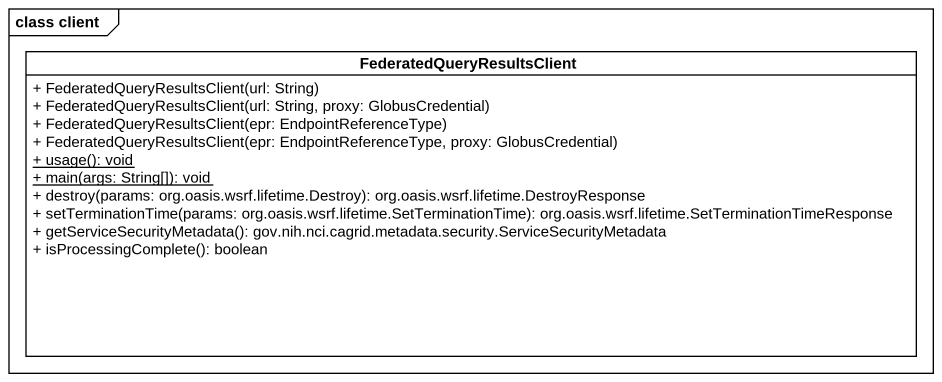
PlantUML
@startuml
mainframe class client
hide circle
hide empty members
skinparam classAttributeIconSize 0
class FederatedQueryResultsClient {
  + FederatedQueryResultsClient(url: String)
  + FederatedQueryResultsClient(url: String, proxy: GlobusCredential)
  + FederatedQueryResultsClient(epr: EndpointReferenceType)
  + FederatedQueryResultsClient(epr: EndpointReferenceType, proxy: GlobusCredential)
  {static} + usage(): void
  {static} + main(args: String[]): void
  + destroy(params: org.oasis.wsrf.lifetime.Destroy): org.oasis.wsrf.lifetime.DestroyResponse
  + setTerminationTime(params: org.oasis.wsrf.lifetime.SetTerminationTime): org.oasis.wsrf.lifetime.SetTerminationTimeResponse
  + getServiceSecurityMetadata(): gov.nih.nci.cagrid.metadata.security.ServiceSecurityMetadata
  + isProcessingComplete(): boolean
}
@enduml
